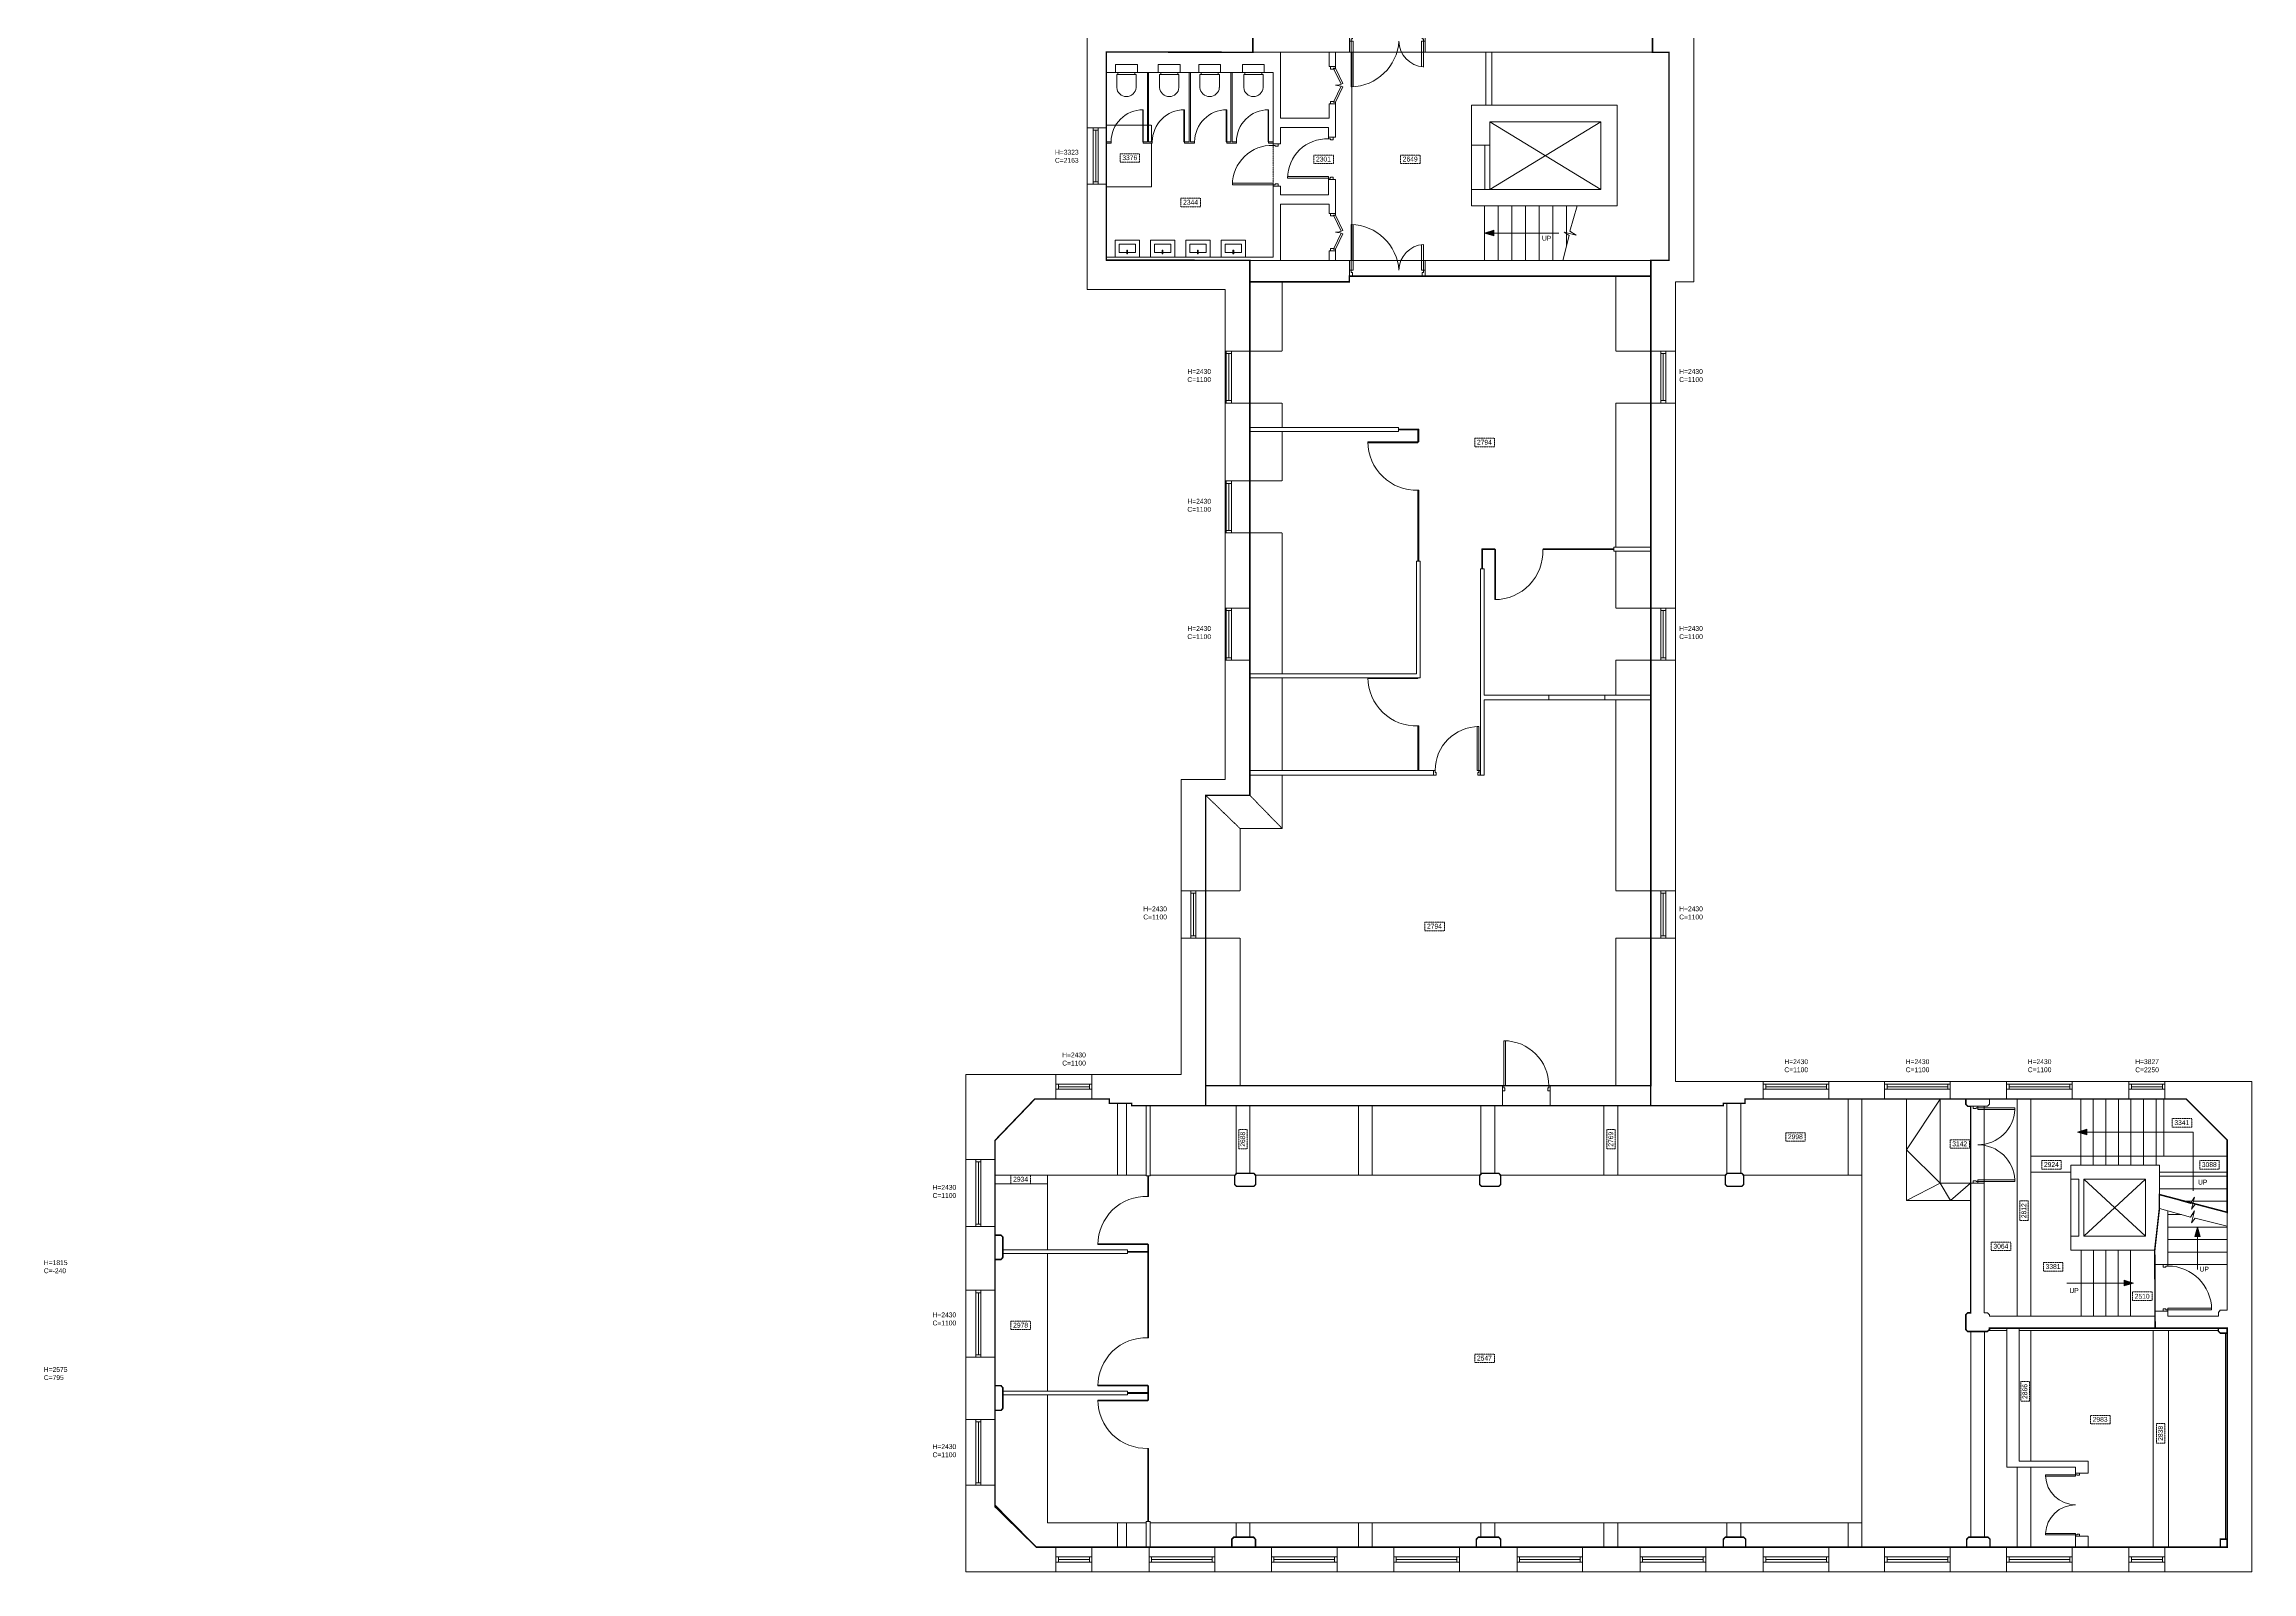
# Model space of a CAD drawing. Header units: millimetres. Extents: x 62976 to 1097852, y -110926 to 167100.
# Drawn here: x 1017148 to 1062595, y -27187 to 4253 of the extents above; entities that cross this region are included whole.
import ezdxf

# ---------------------------------------------------------------- set-up
doc = ezdxf.new("R2010")
doc.units = ezdxf.units.MM
doc.linetypes.add('HIDDENX2', pattern=[0.75, 0.5, -0.25])
for name, color, linetype, lineweight in [('BLOCKS', 8, 'Continuous', 15), ('Ceiling', 45, 'HIDDENX2', 15), ('Ceiling tag', 1, 'Continuous', 15), ('GIA', 84, 'Continuous', 15), ('NIA', 30, 'Continuous', 15), ('Partitions', 155, 'Continuous', 15), ('Stairs', 8, 'Continuous', 15), ('WALLS', 7, 'Continuous', 15)]:
    doc.layers.add(name, color=color, linetype=linetype, lineweight=lineweight)
doc.layers.add('Whatch', color=7, linetype='Continuous', lineweight=15, true_color=0xa8a8a8)
doc.styles.add('Century Gothic', font='GOTHIC.TTF')

# ---------------------------------------------------------------- blocks, each defined once
blk = doc.blocks.new('DOOR 1210')
at = {"layer": 'BLOCKS'}
for p, q in [((523, -547), (523, 233)), ((557, 233), (557, -547)), ((-673, -107), (-673, -547)), ((-639, -547), (-639, -111)), ((-703, -647), (-703, -547)), ((-673, -547), (-703, -547)), ((-653, -647), (-703, -647)), ((-639, -547), (-673, -547)), ((-673, -588), (-673, -547)), ((-653, -588), (-673, -588)), ((-653, -647), (-653, -588)), ((523, -547), (557, -547)), ((537, -588), (557, -588)), ((537, -647), (537, -588)), ((537, -647), (587, -647)), ((557, -588), (557, -547)), ((557, -588), (557, -547)), ((557, -547), (587, -547)), ((587, -647), (587, -547))]:
    blk.add_line(p, q, dxfattribs=at)
for centre, radius, start, end in [((580, -605), 838, 91.5864, 176.0634), ((-708, -559), 453, 1.4922, 85.5208)]:
    blk.add_arc(centre, radius, start, end, dxfattribs=at)
blk = doc.blocks.new('DOUBLE DOOR')
at = {"layer": 'BLOCKS'}
for p, q in [((-1520, -760), (-1555, -760)), ((-1555, -760), (-1555, -860)), ((-1555, -860), (-1505, -860)), ((-1520, -760), (-1520, -800)), ((-1520, -800), (-1505, -800)), ((-1505, -800), (-1505, -860)), ((-15, -800), (-15, -860)), ((0, -800), (-15, -800)), ((35, -860), (-15, -860)), ((0, -760), (35, -760)), ((0, -760), (0, -800)), ((35, -760), (35, -860))]:
    blk.add_line(p, q, dxfattribs=at)
for points in [[(-1485, -760), (-1485, 0), (-1520, 0), (-1520, -760)], [(-35, -760), (-35, 0), (0, 0), (0, -760)]]:
    blk.add_lwpolyline(points, close=True, dxfattribs=at)
for centre, start, end in [((-1521, -761), 0.0439, 87.2558), ((1, -761), 92.7442, 179.9561)]:
    blk.add_arc(centre, 761, start, end, dxfattribs=at)
blk = doc.blocks.new('door')
at = {"layer": 'BLOCKS'}
for p, q in [((0, 450), (0, -450)), ((0, 450), (34, 450)), ((0, -450), (0, 450)), ((34, -450), (34, 450)), ((-30, -550), (-30, -450)), ((0, -450), (-30, -450)), ((20, -550), (-30, -550)), ((34, -450), (0, -450)), ((0, -491), (0, -450)), ((20, -491), (0, -491)), ((20, -550), (20, -491)), ((880, -491), (900, -491)), ((880, -550), (880, -491)), ((880, -550), (930, -550)), ((900, -491), (900, -450)), ((900, -450), (930, -450)), ((930, -550), (930, -450))]:
    blk.add_line(p, q, dxfattribs=at)
blk.add_arc((0, -450), 900, 0, 90, dxfattribs=at)
blk = doc.blocks.new('DOOR 900')
at = {"layer": 'Whatch'}
blk.add_blockref('door', (-825, 91), dxfattribs=at)
blk = doc.blocks.new('94')
at = {"layer": 'BLOCKS'}
for p, q in [((1508732, -330403), (1507702, -330403)), ((1507702, -330403), (1507702, -330418)), ((1507702, -330418), (1508732, -330418)), ((1508732, -330403), (1508732, -330418))]:
    blk.add_line(p, q, dxfattribs=at)
blk.add_arc((1508700, -330423), 998, 88.1761, 179.7406, dxfattribs=at)
blk = doc.blocks.new('33')
at = {"layer": 'BLOCKS'}
for p, q in [((524987, 33196), (524987, 32535)), ((524997, 33196), (524987, 33196)), ((524997, 33196), (524997, 32535)), ((524987, 32535), (524997, 32535))]:
    blk.add_line(p, q, dxfattribs=at)
blk.add_arc((524997, 32535), 661, 90, 180, dxfattribs=at)
blk = doc.blocks.new('wc')
at = {"layer": 'BLOCKS'}
for p, q in [((36874, 129352), (36874, 129084)), ((36874, 129084), (36899, 129084)), ((36899, 129044), (36899, 129084)), ((36899, 129084), (37249, 129084)), ((37249, 129084), (37249, 129044)), ((37274, 129084), (37249, 129084)), ((37274, 129084), (37274, 129352)), ((37299, 129044), (36849, 129044)), ((36849, 129044), (36849, 128881)), ((36849, 128881), (37299, 128881)), ((37299, 128881), (37299, 129044))]:
    blk.add_line(p, q, dxfattribs=at)
blk.add_arc((37074, 129339), 200, 3.8042, 176.1958, dxfattribs=at)
blk = doc.blocks.new('DOOR 840')
at = {"layer": 'BLOCKS'}
for p, q in [((-582, 249), (-582, -591)), ((-582, -591), (-582, 249)), ((-548, 249), (-582, 249)), ((-548, -591), (-548, 248)), ((-612, -691), (-612, -591)), ((-582, -591), (-612, -591)), ((-562, -691), (-612, -691)), ((-548, -591), (-582, -591)), ((-582, -632), (-582, -591)), ((-562, -632), (-582, -632)), ((-562, -691), (-562, -632)), ((208, -632), (228, -632)), ((208, -691), (208, -632)), ((208, -691), (258, -691)), ((228, -632), (228, -591)), ((228, -591), (258, -591)), ((258, -691), (258, -591))]:
    blk.add_line(p, q, dxfattribs=at)
blk.add_arc((-586, -565), 814, 358.1575, 89.7593, dxfattribs=at)
blk = doc.blocks.new('sink wc')
at = {"layer": 'BLOCKS'}
for p, q in [((36043, 129595), (36543, 129595)), ((36043, 129245), (36043, 129595)), ((36285, 129525), (36285, 129448)), ((36285, 129525), (36300, 129525)), ((36300, 129525), (36300, 129448)), ((36543, 129595), (36543, 129245)), ((36543, 129245), (36043, 129245)), ((36123, 129495), (36285, 129495)), ((36123, 129325), (36123, 129495)), ((36463, 129325), (36123, 129325)), ((36300, 129448), (36285, 129448)), ((36300, 129495), (36463, 129495)), ((36463, 129495), (36463, 129325))]:
    blk.add_line(p, q, dxfattribs=at)
blk = doc.blocks.new('96')
at = {"layer": 'BLOCKS'}
for p, q in [((1555123, -320193), (1555123, -320243)), ((1555223, -320193), (1555123, -320193)), ((1555183, -320243), (1555123, -320243)), ((1555183, -320228), (1555183, -320243)), ((1555223, -320228), (1555183, -320228)), ((1555223, -320228), (1555191, -320243)), ((1555191, -320243), (1555344, -320558)), ((1555223, -320228), (1555223, -320193)), ((1555376, -320543), (1555223, -320228)), ((1555191, -320913), (1555344, -320598)), ((1555376, -320613), (1555223, -320928)), ((1555344, -320558), (1555376, -320543)), ((1555344, -320598), (1555376, -320613)), ((1555123, -320963), (1555123, -320913)), ((1555183, -320913), (1555123, -320913)), ((1555223, -320963), (1555123, -320963)), ((1555183, -320928), (1555183, -320913)), ((1555223, -320928), (1555183, -320928)), ((1555223, -320928), (1555191, -320913)), ((1555223, -320928), (1555223, -320963))]:
    blk.add_line(p, q, dxfattribs=at)
for centre, start, end in [((1555223, -320228), 270, 295.8815), ((1555223, -320928), 64.1185, 90)]:
    blk.add_arc(centre, 350, start, end, dxfattribs=at)

msp = doc.modelspace()

# ---------------------------------------------------------------- hatches: boundary and pattern name
at = {"layer": 'Stairs'}
for points in [[(1046991, 306), (1046991, 422), (1046798, 363)], [(1059200, -18079), (1059200, -18195), (1059008, -18136)], [(1061533, -20285), (1061418, -20285), (1061477, -20092)], [(1059965, -21303), (1059965, -21187), (1060157, -21246)]]:
    msp.add_hatch(color=256, dxfattribs=at).paths.add_polyline_path(points)

# ---------------------------------------------------------------- linework, layer by layer
at = {"layer": 'BLOCKS'}
for p, q in [((1038745, 1372), (1038745, 2532)), ((1038845, 2482), (1038745, 2482)), ((1038795, 1422), (1038795, 2482)), ((1038845, 1372), (1038845, 2532)), ((1039013, 2532), (1039013, 1372)), ((1046808, 1260), (1046808, 2175)), ((1038845, 1422), (1038745, 1422)), ((1041483, -2064), (1041483, -3134)), ((1041483, -2114), (1041587, -2114)), ((1041534, -2114), (1041534, -3083)), ((1041587, -2064), (1041587, -3134)), ((1041967, -3134), (1041967, -2064)), ((1050223, -2064), (1050223, -3134)), ((1050425, -2064), (1050425, -3134)), ((1050529, -2114), (1050425, -2114)), ((1050478, -2114), (1050478, -3083)), ((1050529, -2064), (1050529, -3134)), ((1041483, -3083), (1041587, -3083)), ((1050529, -3083), (1050425, -3083)), ((1041483, -4735), (1041483, -5805)), ((1041483, -4785), (1041587, -4785)), ((1041534, -4785), (1041534, -5754)), ((1041587, -4735), (1041587, -5805)), ((1041967, -4735), (1041967, -5805)), ((1041483, -5754), (1041587, -5754)), ((1041483, -7354), (1041483, -8424)), ((1041483, -7404), (1041587, -7404)), ((1041534, -7404), (1041534, -8373)), ((1041587, -7354), (1041587, -8424)), ((1041967, -7354), (1041967, -8424)), ((1050223, -7354), (1050223, -8424)), ((1050425, -7354), (1050425, -8424)), ((1050529, -7404), (1050425, -7404)), ((1050478, -7404), (1050478, -8373)), ((1050529, -7354), (1050529, -8424)), ((1041483, -8373), (1041587, -8373)), ((1050529, -8373), (1050425, -8373)), ((1040753, -13172), (1040753, -14146)), ((1040856, -13172), (1040856, -14146)), ((1041059, -13172), (1041059, -14146)), ((1050223, -13172), (1050223, -14146)), ((1050425, -13172), (1050425, -14146)), ((1050529, -13172), (1050529, -14146)), ((1040753, -13222), (1040856, -13222)), ((1040806, -13222), (1040806, -14095)), ((1050529, -13222), (1050425, -13222)), ((1050476, -13222), (1050476, -14095)), ((1040753, -14095), (1040856, -14095)), ((1050529, -14095), (1050425, -14095)), ((1037976, -17458), (1037976, -16950)), ((1037976, -17152), (1038715, -17152)), ((1037976, -17256), (1038715, -17256)), ((1038026, -17256), (1038026, -17152)), ((1038026, -17203), (1038664, -17203)), ((1038664, -17256), (1038664, -17152)), ((1038715, -17458), (1038715, -16950)), ((1052538, -17152), (1053888, -17152)), ((1052538, -17256), (1053888, -17256)), ((1052588, -17256), (1052588, -17152)), ((1052588, -17203), (1053837, -17203)), ((1053837, -17256), (1053837, -17152)), ((1055034, -17152), (1056384, -17152)), ((1055034, -17256), (1056384, -17256)), ((1055085, -17256), (1055085, -17152)), ((1055085, -17203), (1056334, -17203)), ((1056334, -17256), (1056334, -17152)), ((1057547, -17152), (1058897, -17152)), ((1057547, -17256), (1058897, -17256)), ((1057598, -17256), (1057598, -17152)), ((1057598, -17203), (1058847, -17203)), ((1058847, -17256), (1058847, -17152)), ((1060065, -17152), (1060804, -17152)), ((1060065, -17256), (1060804, -17256)), ((1060116, -17256), (1060116, -17152)), ((1060116, -17203), (1060754, -17203)), ((1060754, -17256), (1060754, -17152)), ((1037976, -17458), (1038715, -17458)), ((1052538, -17458), (1053888, -17458)), ((1055034, -17458), (1056384, -17458)), ((1057547, -17458), (1058897, -17458)), ((1060065, -17458), (1060804, -17458)), ((1036326, -18701), (1036326, -20080)), ((1036326, -18751), (1036430, -18751)), ((1036379, -18751), (1036379, -20029)), ((1036430, -18701), (1036430, -20080)), ((1036721, -18701), (1036721, -20080)), ((1036326, -20029), (1036430, -20029)), ((1036326, -22772), (1036326, -21393)), ((1036326, -21443), (1036430, -21443)), ((1036379, -22721), (1036379, -21443)), ((1036430, -22772), (1036430, -21393)), ((1036721, -22772), (1036721, -21393)), ((1036326, -22721), (1036430, -22721)), ((1036326, -25405), (1036326, -24051)), ((1036430, -25405), (1036430, -24051)), ((1036721, -25405), (1036721, -24048)), ((1036326, -24102), (1036430, -24102)), ((1036379, -25355), (1036379, -24102)), ((1036326, -25355), (1036430, -25355)), ((1037976, -26679), (1038715, -26679)), ((1039895, -26679), (1041245, -26679)), ((1042414, -26679), (1043764, -26679)), ((1044932, -26679), (1046282, -26679)), ((1047468, -26679), (1048818, -26679)), ((1050004, -26679), (1051354, -26679)), ((1052538, -26679), (1053888, -26679)), ((1055034, -26679), (1056384, -26679)), ((1057547, -26679), (1058897, -26679)), ((1060065, -26679), (1060804, -26679)), ((1037976, -26881), (1038715, -26881)), ((1037976, -26985), (1038715, -26985)), ((1038026, -26881), (1038026, -26985)), ((1038026, -26934), (1038664, -26934)), ((1038664, -26881), (1038664, -26985)), ((1039895, -26881), (1041245, -26881)), ((1039895, -26985), (1041245, -26985)), ((1039945, -26881), (1039945, -26985)), ((1039945, -26934), (1041194, -26934)), ((1041194, -26881), (1041194, -26985)), ((1042414, -26881), (1043764, -26881)), ((1042414, -26985), (1043764, -26985)), ((1042464, -26881), (1042464, -26985)), ((1042464, -26934), (1043713, -26934)), ((1043713, -26881), (1043713, -26985)), ((1044932, -26881), (1046282, -26881)), ((1044932, -26985), (1046282, -26985)), ((1044982, -26881), (1044982, -26985)), ((1044982, -26934), (1046231, -26934)), ((1046231, -26881), (1046231, -26985)), ((1047468, -26881), (1048818, -26881)), ((1047468, -26985), (1048818, -26985)), ((1047518, -26881), (1047518, -26985)), ((1047518, -26934), (1048767, -26934)), ((1048767, -26881), (1048767, -26985)), ((1050004, -26881), (1051354, -26881)), ((1050004, -26985), (1051354, -26985)), ((1050054, -26881), (1050054, -26985)), ((1050054, -26934), (1051303, -26934)), ((1051303, -26881), (1051303, -26985)), ((1052538, -26881), (1053888, -26881)), ((1052538, -26985), (1053888, -26985)), ((1052588, -26881), (1052588, -26985)), ((1052588, -26934), (1053837, -26934)), ((1053837, -26881), (1053837, -26985)), ((1055034, -26881), (1056384, -26881)), ((1055034, -26985), (1056384, -26985)), ((1055085, -26881), (1055085, -26985)), ((1055085, -26934), (1056334, -26934)), ((1056334, -26881), (1056334, -26985)), ((1057547, -26881), (1058897, -26881)), ((1057547, -26985), (1058897, -26985)), ((1057598, -26881), (1057598, -26985)), ((1057598, -26934), (1058847, -26934)), ((1058847, -26881), (1058847, -26985)), ((1060065, -26881), (1060804, -26881)), ((1060065, -26985), (1060804, -26985)), ((1060116, -26881), (1060116, -26985)), ((1060116, -26934), (1060754, -26934)), ((1060754, -26881), (1060754, -26985))]:
    msp.add_line(p, q, dxfattribs=at)
at = {"layer": 'BLOCKS', "ltscale": 2}
for p, q in [((1045030, -3669), (1045444, -3669)), ((1045030, -3684), (1045429, -3684)), ((1045429, -3684), (1045429, -3934)), ((1045429, -3934), (1045444, -3934)), ((1045444, -3669), (1045444, -3934)), ((1045429, -4927), (1045429, -6387)), ((1045429, -4927), (1045444, -4927)), ((1045444, -4927), (1045444, -6387)), ((1046745, -6133), (1047010, -6133)), ((1046745, -6548), (1046745, -6133)), ((1046760, -6148), (1047010, -6148)), ((1046760, -6548), (1046760, -6148)), ((1047010, -6148), (1047010, -6133)), ((1048003, -6133), (1049463, -6133)), ((1048003, -6148), (1048003, -6133)), ((1048003, -6148), (1049463, -6148)), ((1048121, -9147), (1049279, -9147)), ((1049279, -9243), (1048121, -9243)), ((1045429, -9778), (1045429, -10692)), ((1045429, -9778), (1045444, -9778)), ((1045444, -9778), (1045444, -10692)), ((1039868, -19038), (1039868, -19460)), ((1039883, -19038), (1039883, -19460)), ((1039868, -19460), (1039883, -19460)), ((1039451, -20591), (1039868, -20591)), ((1039451, -20606), (1039868, -20606)), ((1039868, -20453), (1039868, -20591)), ((1039868, -20453), (1039883, -20453)), ((1039868, -20606), (1039868, -22368)), ((1039883, -20453), (1039883, -22368)), ((1039868, -22368), (1039883, -22368)), ((1039451, -23499), (1039868, -23499)), ((1039451, -23514), (1039868, -23514)), ((1039868, -23361), (1039868, -23499)), ((1039868, -23361), (1039883, -23361)), ((1039868, -23514), (1039868, -23653)), ((1039883, -23361), (1039883, -23653)), ((1039868, -23653), (1039883, -23653)), ((1039868, -24646), (1039868, -26150)), ((1039868, -24646), (1039883, -24646)), ((1039883, -24646), (1039883, -26150))]:
    msp.add_line(p, q, dxfattribs=at)
at = {"layer": 'Ceiling', "ltscale": 2}
for p, q in [((1044018, 4086), (1045578, 4086)), ((1044067, 4086), (1044067, -196)), ((1039013, 2588), (1039860, 2588)), ((1039885, 2588), (1039942, 2588)), ((1039942, 2588), (1039942, 2242)), ((1039942, 2217), (1039942, 1316)), ((1046533, 1260), (1046533, 2175)), ((1039013, 1316), (1039942, 1316)), ((1044018, -196), (1045578, -196)), ((1042636, -2064), (1042636, -639)), ((1049503, -521), (1049503, -2064)), ((1041967, -2064), (1042636, -2064)), ((1050223, -2064), (1049503, -2064)), ((1041967, -3134), (1042636, -3134)), ((1042636, -3637), (1042636, -3134)), ((1049503, -3134), (1049503, -6101)), ((1050223, -3134), (1049503, -3134)), ((1042636, -4735), (1042636, -3717)), ((1041967, -4735), (1042636, -4735)), ((1041967, -5805), (1042636, -5805)), ((1042636, -8705), (1042636, -5805)), ((1049503, -6181), (1049503, -7354)), ((1050223, -7354), (1049503, -7354)), ((1049503, -8424), (1049503, -9147)), ((1050223, -8424), (1049503, -8424)), ((1042636, -10692), (1042636, -8785)), ((1049503, -9243), (1049503, -13172)), ((1042636, -11892), (1042636, -10792)), ((1041059, -11205), (1041769, -11892)), ((1041967, -11205), (1042636, -11892)), ((1041769, -11892), (1041769, -13172)), ((1042636, -11892), (1041769, -11892)), ((1041059, -13172), (1041769, -13172)), ((1050223, -13172), (1049503, -13172)), ((1041059, -14146), (1041769, -14146)), ((1041769, -14146), (1041769, -17182)), ((1049503, -14146), (1049503, -17182)), ((1050223, -14146), (1049503, -14146)), ((1039241, -17545), (1039241, -19024)), ((1039432, -17545), (1039432, -19024)), ((1041684, -17595), (1041684, -18997)), ((1041968, -17595), (1041968, -18985)), ((1044204, -17595), (1044204, -19024)), ((1044488, -17595), (1044488, -19024)), ((1046724, -17595), (1046724, -19002)), ((1047008, -17595), (1047008, -18985)), ((1047167, -17595), (1048153, -17595)), ((1049256, -17595), (1049256, -19024)), ((1049540, -17595), (1049540, -19024)), ((1051789, -17545), (1051789, -18993)), ((1052073, -17545), (1052073, -18985)), ((1054282, -17458), (1054282, -19024)), ((1054566, -17458), (1054566, -26679)), ((1057082, -19191), (1057082, -17605)), ((1057764, -17458), (1057764, -21927)), ((1058048, -17458), (1058048, -21927)), ((1060780, -18633), (1060780, -17458)), ((1058048, -18633), (1062087, -18633)), ((1039835, -19024), (1036721, -19024)), ((1037801, -19024), (1037801, -20559)), ((1041657, -19024), (1039915, -19024)), ((1046703, -19024), (1042082, -19024)), ((1051759, -19024), (1047129, -19024)), ((1054566, -19024), (1052131, -19024)), ((1058870, -18960), (1058048, -18960)), ((1062087, -18960), (1060692, -18960)), ((1036721, -19202), (1037801, -19202)), ((1058870, -19103), (1058870, -20282)), ((1037801, -20639), (1037801, -23467)), ((1060596, -20864), (1060596, -21824)), ((1056807, -22240), (1056807, -26482)), ((1057091, -22240), (1057091, -26482)), ((1057175, -22218), (1057548, -22218)), ((1057805, -22218), (1061905, -22218)), ((1058048, -22218), (1058048, -24911)), ((1060562, -26679), (1060562, -22218)), ((1060877, -26679), (1060877, -22218)), ((1062054, -26516), (1062054, -22274)), ((1037801, -23547), (1037801, -26181)), ((1057764, -25032), (1057764, -26679)), ((1058048, -25032), (1058048, -26679)), ((1037801, -26181), (1039835, -26181)), ((1039241, -26181), (1039241, -26679)), ((1039432, -26181), (1039432, -26679)), ((1039915, -26181), (1054566, -26181)), ((1041684, -26181), (1041684, -26482)), ((1041968, -26181), (1041968, -26482)), ((1044204, -26181), (1044204, -26679)), ((1044488, -26181), (1044488, -26679)), ((1046724, -26181), (1046724, -26482)), ((1047008, -26181), (1047008, -26482)), ((1049256, -26181), (1049256, -26679)), ((1049540, -26181), (1049540, -26679)), ((1051789, -26181), (1051789, -26482)), ((1052073, -26181), (1052073, -26482)), ((1054282, -26181), (1054282, -26679))]:
    msp.add_line(p, q, dxfattribs=at)
at = {"layer": 'Ceiling'}
msp.add_line((1042449, 1395), (1042449, 2171), dxfattribs=at)
for points in [[(1039297, 1999), (1039699, 1999), (1039699, 1824), (1039297, 1824)], [(1043286, 1970), (1043687, 1970), (1043687, 1796), (1043286, 1796)], [(1045071, 1970), (1045473, 1970), (1045473, 1796), (1045071, 1796)], [(1040549, 1083), (1040951, 1083), (1040951, 908), (1040549, 908)], [(1046599, -3857), (1047001, -3857), (1047001, -4031), (1046599, -4031)], [(1045571, -13817), (1045973, -13817), (1045973, -13992), (1045571, -13992)], [(1041739, -18482), (1041739, -18081), (1041913, -18081), (1041913, -18482)], [(1049316, -18482), (1049316, -18081), (1049491, -18081), (1049491, -18482)], [(1052999, -18150), (1053401, -18150), (1053401, -18324), (1052999, -18324)], [(1060956, -17860), (1061357, -17860), (1061357, -18034), (1060956, -18034)], [(1056382, -18297), (1056784, -18297), (1056784, -18471), (1056382, -18471)], [(1037051, -19024), (1037452, -19024), (1037452, -19199), (1037051, -19199)], [(1058271, -18723), (1058672, -18723), (1058672, -18897), (1058271, -18897)], [(1061521, -18723), (1061923, -18723), (1061923, -18897), (1061521, -18897)], [(1057818, -19953), (1057818, -19552), (1057993, -19552), (1057993, -19953)], [(1057230, -20403), (1057632, -20403), (1057632, -20577), (1057230, -20577)], [(1058304, -20822), (1058706, -20822), (1058706, -20996), (1058304, -20996)], [(1060138, -21600), (1060540, -21600), (1060540, -21425), (1060138, -21425)], [(1037051, -22029), (1037452, -22029), (1037452, -22203), (1037051, -22203)], [(1046599, -22706), (1047001, -22706), (1047001, -22881), (1046599, -22881)], [(1057840, -23674), (1057840, -23272), (1058015, -23272), (1058015, -23674)], [(1059273, -23967), (1059675, -23967), (1059675, -24141), (1059273, -24141)], [(1060631, -24536), (1060631, -24134), (1060805, -24134), (1060805, -24536)]]:
    msp.add_lwpolyline(points, close=True, dxfattribs=at)
at = {"layer": 'GIA', "ltscale": 2, "const_width": 30}
msp.add_lwpolyline([(1050255, 21486), (1050256, 4086), (1050597, 4086), (1050597, -196), (1050223, -196), (1050217, -17595), (1051715, -17595), (1051715, -17545), (1052160, -17545), (1052160, -17458), (1061247, -17458), (1062087, -18298), (1062087, -19788), (1060692, -19423), (1060692, -19707), (1060596, -20566), (1060604, -22171), (1062087, -22171), (1062087, -26679), (1037573, -26679), (1036721, -25845), (1036721, -18310), (1037540, -17458), (1039076, -17458), (1039076, -17545), (1039535, -17545), (1039535, -17595), (1041060, -17595), (1041060, -11205), (1041967, -11205), (1041967, -196), (1039013, -189), (1039013, 4093), (1042030, 4086), (1042030, 15799)], dxfattribs=at)
at = {"layer": 'NIA', "ltscale": 2, "const_width": 30}
for points in [[(1041059, -17182), (1050223, -17182), (1050223, -521), (1044018, -521), (1044018, -639), (1041967, -639), (1041967, -11205), (1041059, -11205)], [(1062087, -26516), (1062087, -22274), (1061944, -22274), (1061905, -22232), (1061905, -22171), (1057195, -22171), (1057195, -22199), (1057153, -22240), (1056746, -22240), (1056706, -22199), (1056706, -21898), (1056746, -21857), (1056806, -21857), (1056806, -17605), (1056746, -17605), (1056706, -17565), (1056706, -17458), (1052160, -17458), (1052160, -17545), (1051715, -17545), (1051715, -17595), (1039535, -17595), (1039535, -17545), (1039076, -17545), (1039076, -17458), (1037540, -17458), (1036721, -18310), (1036721, -20258), (1036845, -20258), (1036884, -20297), (1036884, -20716), (1036845, -20758), (1036721, -20758), (1036721, -23355), (1036845, -23355), (1036884, -23397), (1036884, -23824), (1036845, -23865), (1036721, -23865), (1036721, -25816), (1037570, -26679), (1041596, -26679), (1041596, -26516), (1041638, -26474), (1042045, -26474), (1042084, -26516), (1042084, -26679), (1046631, -26679), (1046631, -26516), (1046671, -26474), (1047092, -26474), (1047131, -26516), (1047131, -26679), (1051716, -26679), (1051716, -26516), (1051755, -26474), (1052136, -26474), (1052176, -26516), (1052176, -26679), (1056726, -26679), (1056726, -26516), (1056765, -26474), (1057164, -26474), (1057206, -26516), (1057206, -26679), (1061946, -26679), (1061946, -26516)], [(1042048, -19255), (1042088, -19215), (1042088, -19027), (1042048, -18985), (1041696, -18985), (1041657, -19027), (1041657, -19215), (1041696, -19255)], [(1047092, -19255), (1047131, -19215), (1047131, -19027), (1047092, -18985), (1046740, -18985), (1046700, -19027), (1046700, -19215), (1046740, -19255)], [(1052094, -19255), (1052133, -19215), (1052133, -19027), (1052094, -18985), (1051796, -18985), (1051756, -19027), (1051756, -19215), (1051796, -19255)]]:
    msp.add_lwpolyline(points, close=True, dxfattribs=at)
at = {"layer": 'Partitions', "ltscale": 2}
for p, q in [((1039013, 3669), (1042449, 3669)), ((1039860, 2242), (1039860, 3669)), ((1039885, 2242), (1039885, 3669)), ((1040719, 2242), (1040719, 3669)), ((1040744, 2242), (1040744, 3669)), ((1041578, 2242), (1041578, 3669)), ((1041603, 2242), (1041603, 3669)), ((1042449, 3669), (1042449, 2201)), ((1042600, 4086), (1042600, 2728)), ((1043601, 4086), (1043601, 3792)), ((1043730, 3792), (1043601, 3792)), ((1043730, 3792), (1043730, 4086)), ((1043601, 2728), (1042600, 2728)), ((1043601, 3022), (1043601, 2728)), ((1043730, 3022), (1043601, 3022)), ((1043730, 2336), (1043730, 3022)), ((1042600, 2536), (1042600, 2201)), ((1043584, 2536), (1042600, 2536)), ((1043584, 2536), (1043584, 2336)), ((1043584, 2336), (1043730, 2336)), ((1039013, 2242), (1039112, 2242)), ((1039013, 2217), (1039112, 2217)), ((1039112, 2242), (1039112, 2217)), ((1039773, 2242), (1039860, 2242)), ((1039773, 2242), (1039773, 2217)), ((1039773, 2217), (1039960, 2217)), ((1039885, 2242), (1039960, 2242)), ((1039960, 2242), (1039960, 2217)), ((1040621, 2242), (1040719, 2242)), ((1040621, 2242), (1040621, 2217)), ((1040621, 2217), (1040832, 2217)), ((1040744, 2242), (1040832, 2242)), ((1040832, 2242), (1040832, 2217)), ((1041493, 2242), (1041578, 2242)), ((1041493, 2242), (1041493, 2217)), ((1041493, 2217), (1041692, 2217)), ((1041603, 2242), (1041691, 2242)), ((1041691, 2242), (1041692, 2217)), ((1042352, 2242), (1042449, 2242)), ((1042352, 2242), (1042352, 2217)), ((1042352, 2217), (1042449, 2217)), ((1042449, 2201), (1042600, 2201)), ((1043584, 1466), (1043584, 1153)), ((1043584, 1466), (1043730, 1466)), ((1043730, 767), (1043730, 1466)), ((1042449, 1331), (1042449, -132)), ((1042449, 1331), (1042600, 1331)), ((1042600, 1331), (1042600, 1153)), ((1043584, 1153), (1042600, 1153)), ((1042600, 961), (1042600, -196)), ((1043601, 961), (1042600, 961)), ((1043601, 961), (1043601, 767)), ((1043730, 767), (1043601, 767)), ((1039013, -132), (1042449, -132)), ((1043601, -3), (1043601, -196)), ((1043730, -3), (1043601, -3)), ((1043730, -196), (1043730, -3)), ((1041967, -3637), (1045030, -3637)), ((1041967, -3717), (1045030, -3717)), ((1045030, -3637), (1045030, -3717)), ((1049463, -6101), (1050223, -6101)), ((1049463, -6101), (1049463, -6181)), ((1049463, -6181), (1050223, -6181)), ((1045397, -8705), (1045397, -6387)), ((1045397, -6387), (1045477, -6387)), ((1045477, -8785), (1045477, -6387)), ((1046713, -10792), (1046713, -6548)), ((1046793, -6548), (1046713, -6548)), ((1046793, -9147), (1046793, -6548)), ((1041967, -8705), (1045397, -8705)), ((1041967, -8785), (1045477, -8785)), ((1046793, -9147), (1048121, -9147)), ((1046793, -10792), (1046793, -9243)), ((1046793, -9243), (1048121, -9243)), ((1048121, -9147), (1048121, -9243)), ((1049279, -9147), (1050223, -9147)), ((1049279, -9147), (1049279, -9243)), ((1049279, -9243), (1050223, -9243)), ((1041967, -10692), (1045753, -10692)), ((1041967, -10792), (1045753, -10792)), ((1046713, -10792), (1046793, -10792)), ((1039835, -17595), (1039835, -19038)), ((1039915, -17595), (1039915, -19038)), ((1039915, -19038), (1039835, -19038)), ((1036884, -20559), (1039451, -20559)), ((1036884, -20639), (1039451, -20639)), ((1039451, -20559), (1039451, -20639)), ((1057548, -22171), (1057548, -25032)), ((1057805, -24911), (1057805, -22171)), ((1036884, -23467), (1039451, -23467)), ((1036884, -23547), (1039451, -23547)), ((1039451, -23467), (1039451, -23547)), ((1057805, -24911), (1059222, -24911)), ((1059222, -25159), (1059222, -24911)), ((1057548, -25032), (1058965, -25032)), ((1058965, -25032), (1058965, -25159)), ((1059222, -25159), (1058965, -25159)), ((1039835, -26150), (1039835, -26679)), ((1039835, -26150), (1039915, -26150)), ((1039915, -26150), (1039915, -26679)), ((1058965, -26455), (1058965, -26679)), ((1059222, -26455), (1058965, -26455)), ((1059222, -26679), (1059222, -26455))]:
    msp.add_line(p, q, dxfattribs=at)
at = {"layer": 'Stairs'}
for p, q in [((1046826, 2995), (1046826, 4086)), ((1046948, 2995), (1046948, 4086)), ((1046798, -196), (1046798, 924)), ((1047079, -196), (1047079, 924)), ((1047360, -196), (1047360, 924)), ((1047641, -196), (1047641, 924)), ((1047922, -196), (1047922, 924)), ((1048203, -196), (1048203, 924)), ((1048484, 374), (1048484, 924)), ((1048557, 407), (1048703, 924)), ((1046991, 422), (1046798, 363)), ((1046991, 306), (1046798, 363)), ((1046991, 306), (1046991, 422)), ((1048331, 364), (1046991, 364)), ((1048411, -196), (1048539, 313)), ((1048539, 313), (1048438, 386)), ((1048438, 386), (1048687, 321)), ((1048484, 96), (1048484, 353)), ((1048687, 321), (1048557, 407)), ((1059073, -18818), (1059073, -17458)), ((1059331, -18818), (1059331, -17458)), ((1059589, -18818), (1059589, -17458)), ((1059847, -18818), (1059847, -17458)), ((1060105, -18818), (1060105, -17458)), ((1060364, -18818), (1060364, -17458)), ((1060622, -18818), (1060622, -17458)), ((1059200, -18079), (1059008, -18136)), ((1059200, -18195), (1059008, -18136)), ((1059200, -18079), (1059200, -18195)), ((1061389, -18137), (1059200, -18137)), ((1061389, -19345), (1061389, -18137)), ((1060692, -19047), (1062087, -19047)), ((1060692, -19304), (1062087, -19304)), ((1061332, -19604), (1060692, -19423)), ((1061417, -19474), (1061332, -19604)), ((1061352, -19723), (1061417, -19474)), ((1061332, -19887), (1060692, -19707)), ((1060866, -19835), (1061146, -19835)), ((1061181, -19561), (1061360, -19561)), ((1061417, -19757), (1061332, -19887)), ((1061425, -19622), (1061352, -19723)), ((1061352, -20006), (1061417, -19757)), ((1061425, -19905), (1061352, -20006)), ((1061366, -19835), (1061397, -19835)), ((1061395, -19561), (1062087, -19561)), ((1062087, -19788), (1061425, -19622)), ((1062087, -20072), (1061425, -19905)), ((1060866, -20092), (1062087, -20092)), ((1060866, -20349), (1062087, -20349)), ((1061418, -20285), (1061477, -20092)), ((1061533, -20285), (1061418, -20285)), ((1061533, -20285), (1061477, -20092)), ((1061477, -20967), (1061477, -20092)), ((1059081, -20566), (1059081, -21927)), ((1059336, -20566), (1059336, -21927)), ((1059590, -20566), (1059590, -21927)), ((1059845, -20566), (1059845, -21927)), ((1060099, -20566), (1060099, -21927)), ((1060866, -20607), (1062087, -20607)), ((1060866, -20864), (1062087, -20864)), ((1058789, -21246), (1060157, -21246)), ((1059965, -21303), (1059965, -21187)), ((1059965, -21187), (1060157, -21246)), ((1059965, -21303), (1060157, -21246))]:
    msp.add_line(p, q, dxfattribs=at)
at = {"layer": 'Stairs', "ltscale": 2}
for p, q in [((1055486, -17458), (1055486, -19548)), ((1056182, -17458), (1055486, -18503)), ((1056182, -17458), (1056182, -19191)), ((1055486, -18503), (1056182, -19191)), ((1056182, -19191), (1055486, -19548)), ((1056806, -19191), (1056182, -19191)), ((1056392, -19548), (1056182, -19191)), ((1056806, -19191), (1056392, -19548)), ((1056806, -19548), (1055486, -19548))]:
    msp.add_line(p, q, dxfattribs=at)
at = {"layer": 'WALLS'}
for p, q in [((1044018, 4086), (1044018, 4533)), ((1045578, 4086), (1045578, 4436)), ((1044018, 4086), (1039013, 4086)), ((1039013, 4086), (1039013, 2532)), ((1050597, 4086), (1045578, 4086)), ((1050597, -196), (1050597, 4086)), ((1049529, 2995), (1046533, 2995)), ((1046533, 2995), (1046533, 2175)), ((1049529, 924), (1049529, 2995)), ((1039013, 2532), (1038618, 2532)), ((1046910, 2175), (1046533, 2175)), ((1039013, 1372), (1038618, 1372)), ((1039013, 1372), (1039013, -196)), ((1046533, 1260), (1046910, 1260)), ((1046533, 1260), (1046533, 924)), ((1046533, 924), (1049529, 924)), ((1044018, -196), (1039013, -196)), ((1050597, -196), (1045578, -196)), ((1041967, -639), (1041967, -2064)), ((1044018, -639), (1041967, -639)), ((1050223, -521), (1050223, -2064)), ((1041967, -2064), (1041459, -2064)), ((1050223, -2064), (1050731, -2064)), ((1041459, -3134), (1041967, -3134)), ((1041967, -4735), (1041967, -3134)), ((1050223, -3134), (1050223, -7354)), ((1050731, -3134), (1050223, -3134)), ((1041967, -4735), (1041459, -4735)), ((1041459, -5805), (1041967, -5805)), ((1041967, -7354), (1041967, -5805)), ((1041967, -7354), (1041459, -7354)), ((1050223, -7354), (1050731, -7354)), ((1041459, -8424), (1041967, -8424)), ((1041967, -11205), (1041967, -8424)), ((1050223, -8424), (1050223, -13172)), ((1050731, -8424), (1050223, -8424)), ((1041059, -13172), (1041059, -11205)), ((1041059, -11205), (1041967, -11205)), ((1040551, -13172), (1041059, -13172)), ((1050731, -13172), (1050223, -13172)), ((1040551, -14146), (1041059, -14146)), ((1041059, -14146), (1041059, -17182)), ((1050731, -14146), (1050223, -14146)), ((1047167, -17182), (1041059, -17182)), ((1047167, -17182), (1047167, -17595)), ((1050223, -17182), (1048153, -17182)), ((1048153, -17182), (1048153, -17595)), ((1052538, -17097), (1052538, -17458)), ((1053888, -17458), (1053888, -17097)), ((1055034, -17097), (1055034, -17458)), ((1056384, -17458), (1056384, -17097)), ((1057547, -17097), (1057547, -17458)), ((1058897, -17458), (1058897, -17097)), ((1060065, -17097), (1060065, -17458)), ((1060804, -17097), (1060804, -17458)), ((1037976, -17458), (1037539, -17458)), ((1038715, -17458), (1039076, -17458)), ((1039076, -17545), (1039076, -17458)), ((1039535, -17545), (1039076, -17545)), ((1039535, -17545), (1039535, -17595)), ((1047167, -17595), (1039535, -17595)), ((1051715, -17595), (1048153, -17595)), ((1052160, -17545), (1051715, -17545)), ((1052160, -17545), (1052160, -17458)), ((1052160, -17458), (1052538, -17458)), ((1053888, -17458), (1055034, -17458)), ((1056384, -17458), (1056706, -17458)), ((1056706, -17565), (1056706, -17458)), ((1056746, -17605), (1056706, -17565)), ((1056746, -17605), (1057153, -17605)), ((1057153, -17605), (1057195, -17565)), ((1057195, -17565), (1057195, -17458)), ((1057195, -17458), (1057547, -17458)), ((1058897, -17458), (1060065, -17458)), ((1060804, -17458), (1061247, -17458)), ((1062087, -18298), (1061247, -17458)), ((1036721, -18310), (1036721, -18701)), ((1062087, -21805), (1062087, -18298)), ((1036124, -18701), (1036721, -18701)), ((1041654, -19027), (1041696, -18985)), ((1041654, -19215), (1041654, -19027)), ((1041696, -18985), (1042045, -18985)), ((1042045, -18985), (1042084, -19027)), ((1042084, -19027), (1042084, -19215)), ((1046740, -18985), (1046700, -19027)), ((1046700, -19027), (1046700, -19215)), ((1047092, -18985), (1046740, -18985)), ((1047131, -19027), (1047092, -18985)), ((1047131, -19027), (1047131, -19215)), ((1051796, -18985), (1051756, -19027)), ((1051756, -19027), (1051756, -19215)), ((1052133, -19027), (1052094, -18985)), ((1052133, -19027), (1052133, -19215)), ((1058870, -18818), (1060692, -18818)), ((1058870, -19103), (1058870, -18818)), ((1060692, -18818), (1060692, -19707)), ((1041696, -19255), (1041654, -19215)), ((1041696, -19255), (1042045, -19255)), ((1042084, -19215), (1042045, -19255)), ((1046700, -19215), (1046740, -19255)), ((1046740, -19255), (1047092, -19255)), ((1047092, -19255), (1047131, -19215)), ((1051756, -19215), (1051796, -19255)), ((1052094, -19255), (1051796, -19255)), ((1052094, -19255), (1052133, -19215)), ((1056806, -19191), (1056806, -21857)), ((1056806, -19191), (1057082, -19191)), ((1057082, -19191), (1057082, -21857)), ((1058870, -19103), (1059036, -19103)), ((1059036, -20282), (1059036, -19103)), ((1036124, -20080), (1036721, -20080)), ((1036721, -20080), (1036721, -20258)), ((1036721, -20258), (1036845, -20258)), ((1036845, -20258), (1036884, -20297)), ((1036884, -20297), (1036884, -20716)), ((1058870, -20566), (1058870, -20282)), ((1058870, -20282), (1059036, -20282)), ((1036721, -20758), (1036721, -21393)), ((1036721, -20758), (1036845, -20758)), ((1036845, -20758), (1036884, -20716)), ((1058870, -20566), (1060596, -20566)), ((1060596, -20566), (1060596, -20864)), ((1036124, -21393), (1036721, -21393)), ((1061905, -21847), (1061944, -21805)), ((1061944, -21805), (1062087, -21805)), ((1056706, -21898), (1056746, -21857)), ((1056706, -21898), (1056706, -22199)), ((1056706, -22199), (1056746, -22240)), ((1056746, -21857), (1056806, -21857)), ((1056746, -22240), (1057153, -22240)), ((1057082, -21857), (1057153, -21857)), ((1057195, -21898), (1057153, -21857)), ((1057195, -22199), (1057153, -22240)), ((1057195, -21927), (1057195, -21898)), ((1060596, -21927), (1057195, -21927)), ((1057195, -22171), (1061905, -22171)), ((1057195, -22171), (1057195, -22199)), ((1060596, -21824), (1060596, -21927)), ((1061905, -21927), (1060866, -21927)), ((1061905, -21847), (1061905, -21927)), ((1061905, -22171), (1061905, -22232)), ((1061944, -22274), (1061905, -22232)), ((1062087, -22274), (1061944, -22274)), ((1062087, -26516), (1062087, -22274)), ((1036124, -22772), (1036721, -22772)), ((1036721, -22772), (1036721, -23355)), ((1036721, -23355), (1036845, -23355)), ((1036884, -23397), (1036845, -23355)), ((1036884, -23824), (1036884, -23397)), ((1036721, -24051), (1036124, -24051)), ((1036845, -23865), (1036721, -23865)), ((1036721, -23865), (1036721, -24051)), ((1036884, -23824), (1036845, -23865)), ((1036721, -25405), (1036124, -25405)), ((1036721, -25845), (1036721, -25405)), ((1037573, -26679), (1037976, -26679)), ((1037976, -26679), (1037976, -27187)), ((1038715, -26679), (1038715, -27187)), ((1038715, -26679), (1039895, -26679)), ((1039895, -26679), (1039895, -27187)), ((1041245, -26679), (1041596, -26679)), ((1041245, -27187), (1041245, -26679)), ((1041596, -26524), (1041638, -26482)), ((1041596, -26679), (1041596, -26524)), ((1041638, -26482), (1042045, -26482)), ((1042084, -26524), (1042045, -26482)), ((1042084, -26679), (1042084, -26524)), ((1042084, -26679), (1042414, -26679)), ((1042414, -26679), (1042414, -27187)), ((1043764, -26679), (1044932, -26679)), ((1043764, -27187), (1043764, -26679)), ((1044932, -26679), (1044932, -27187)), ((1046631, -26679), (1046282, -26679)), ((1046282, -27187), (1046282, -26679)), ((1046671, -26482), (1046631, -26524)), ((1046631, -26679), (1046631, -26524)), ((1047092, -26482), (1046671, -26482)), ((1047092, -26482), (1047131, -26524)), ((1047131, -26679), (1047131, -26524)), ((1047131, -26679), (1047468, -26679)), ((1047468, -26679), (1047468, -27187)), ((1048818, -26679), (1050004, -26679)), ((1048818, -27187), (1048818, -26679)), ((1050004, -26679), (1050004, -27187)), ((1051354, -26679), (1051716, -26679)), ((1051354, -27187), (1051354, -26679)), ((1051716, -26524), (1051755, -26482)), ((1051716, -26679), (1051716, -26524)), ((1051755, -26482), (1052136, -26482)), ((1052176, -26524), (1052136, -26482)), ((1052176, -26679), (1052176, -26524)), ((1052176, -26679), (1052538, -26679)), ((1052538, -27187), (1052538, -26679)), ((1053888, -26679), (1053888, -27187)), ((1053888, -26679), (1055034, -26679)), ((1055034, -27187), (1055034, -26679)), ((1056384, -26679), (1056384, -27187)), ((1056726, -26679), (1056384, -26679)), ((1056765, -26482), (1056726, -26524)), ((1056726, -26679), (1056726, -26524)), ((1057164, -26482), (1056765, -26482)), ((1057164, -26482), (1057206, -26524)), ((1057206, -26679), (1057206, -26524)), ((1057547, -26679), (1057206, -26679)), ((1057547, -27187), (1057547, -26679)), ((1058897, -26679), (1060065, -26679)), ((1058897, -26679), (1058897, -27187)), ((1060065, -27187), (1060065, -26679)), ((1060804, -27187), (1060804, -26679)), ((1060804, -26679), (1061946, -26679)), ((1061946, -26516), (1062087, -26516)), ((1061946, -26679), (1061946, -26516))]:
    msp.add_line(p, q, dxfattribs=at)
at = {"layer": 'WALLS', "ltscale": 2}
for p, q in [((1044018, -639), (1044018, -196)), ((1045578, -521), (1045578, -196)), ((1045578, -521), (1050223, -521)), ((1050223, -14146), (1050223, -17182)), ((1036721, -18310), (1037540, -17458)), ((1051715, -17595), (1051715, -17545)), ((1052094, -18985), (1051796, -18985)), ((1060866, -20864), (1060596, -20864)), ((1060596, -21824), (1060866, -21824)), ((1036721, -25845), (1037573, -26679))]:
    msp.add_line(p, q, dxfattribs=at)
at = {"layer": 'Whatch'}
for p, q in [((1038618, 4686), (1038618, -796)), ((1051105, -639), (1051105, 4557)), ((1046910, 2658), (1046910, 1260)), ((1049193, 2658), (1046910, 2658)), ((1046910, 2658), (1049193, 1260)), ((1046910, 1260), (1049193, 2658)), ((1049193, 1260), (1049193, 2658)), ((1046910, 1260), (1049193, 1260)), ((1038618, -796), (1041459, -796)), ((1041459, -10882), (1041459, -796)), ((1050731, -17097), (1050731, -639)), ((1051105, -639), (1050731, -639)), ((1040551, -16950), (1040551, -10882)), ((1040551, -10882), (1041459, -10882)), ((1036124, -27187), (1036124, -16950)), ((1040551, -16950), (1036124, -16950)), ((1050731, -17097), (1062595, -17097)), ((1062595, -27187), (1062595, -17097)), ((1059137, -20282), (1059137, -19103)), ((1059137, -19103), (1060408, -19103)), ((1059137, -20282), (1060408, -19103)), ((1059137, -19103), (1060408, -20282)), ((1060408, -19103), (1060408, -20282)), ((1060866, -19756), (1060866, -20864)), ((1060408, -20282), (1059137, -20282)), ((1060866, -21824), (1060866, -21927)), ((1062595, -27187), (1036124, -27187))]:
    msp.add_line(p, q, dxfattribs=at)

# ---------------------------------------------------------------- block references
at = {"layer": 'BLOCKS'}
for name, p, xscale, yscale, zscale, rotation in [('DOOR 1210', (1044728, 3654), 1.209214446624518, 1.209214446624518, 1.209214446624518, 180), ('DOUBLE DOOR', (1057715, -19156), 0.9974842767295229, 0.9974842767295229, 0.9974842767295229, 270), ('DOUBLE DOOR', (1058346, -26427), -0.8150943396226119, 0.8150943396226119, 0.8150943396226119, 90)]:
    msp.add_blockref(name, p, dxfattribs=dict(at, xscale=xscale, yscale=yscale, zscale=zscale, rotation=rotation))
at = {"layer": 'BLOCKS', "xscale": -1}
for name, p, rotation in [('wc', (1002353, 132713), 180), ('wc', (1003235, 132713), 180), ('wc', (1004066, 132713), 180), ('wc', (1004967, 132713), 180), ('sink wc', (1003152, 129463), 180), ('sink wc', (1003880, 129463), 180), ('sink wc', (1004607, 129463), 180), ('sink wc', (1005335, 129463), 180), ('DOOR 900', (1061225, -20969), 270)]:
    msp.add_blockref(name, p, dxfattribs=dict(at, rotation=rotation))
at = {"layer": 'BLOCKS', "rotation": 90}
for p in [(1042993, 2078), (1041858, 1943)]:
    msp.add_blockref('DOOR 840', p, dxfattribs=at)
at = {"layer": 'BLOCKS'}
for name, p, xscale, yscale, zscale in [('DOOR 1210', (1044728, 262), -1.209214446624518, 1.209214446624518, 1.209214446624518), ('DOOR 900', (1048045, -16813), 1.027083333333333, 1.027083333333333, 1.027083333333333)]:
    msp.add_blockref(name, p, dxfattribs=dict(at, xscale=xscale, yscale=yscale, zscale=zscale))
at = {"layer": 'BLOCKS', "ltscale": 2, "xscale": -1}
for p, rotation in [((-463303, -334352), 180), ((1377428, -1514880), 270), ((-463303, -339203), 180), ((-468864, -354071), 180)]:
    msp.add_blockref('94', p, dxfattribs=dict(at, rotation=rotation))
at = {"layer": 'BLOCKS', "xscale": -1}
msp.add_blockref('DOOR 900', (1045857, -10333), dxfattribs=at)
at = {"layer": 'BLOCKS', "ltscale": 2}
for p in [(-468864, 309965), (-468864, 307057)]:
    msp.add_blockref('94', p, dxfattribs=at)
at = {"layer": 'WALLS'}
for name, p in [('96', (-511493, 323985)), ('33', (514776, -30293)), ('33', (515624, -30293)), ('33', (516496, -30293)), ('33', (517356, -30293)), ('96', (-511493, 320961))]:
    msp.add_blockref(name, p, dxfattribs=at)

# ---------------------------------------------------------------- texts
at = {"layer": 'Ceiling', "char_height": 100, "width": 730.14, "style": 'Century Gothic'}
for s, insert, attachment_point in [('3376', (1039342, 1967), 1), ('2301', (1043330, 1938), 1), ('2649', (1045116, 1938), 1), ('2344', (1040594, 1050), 1), ('2794', (1046643, -3889), 1), ('2794', (1045615, -13849), 1), ('3341', (1061000, -17892), 1), ('2998', (1053044, -18182), 1), ('3142', (1056427, -18329), 1), ('2934', (1037095, -19057), 1), ('2924', (1058315, -18755), 1), ('3088', (1061565, -18755), 1), ('3064', (1057275, -20435), 1), ('3381', (1058349, -20854), 1), ('2510', (1060183, -21568), 7), ('2978', (1037095, -22061), 1), ('2547', (1046643, -22739), 1), ('2983', (1059318, -23999), 1)]:
    msp.add_mtext(s, dxfattribs=dict(at, insert=insert, attachment_point=attachment_point))
at = {"layer": 'Ceiling', "char_height": 100, "width": 730.14, "attachment_point": 1, "rotation": 90, "style": 'Century Gothic'}
for s, insert in [('2688', (1041771, -18438)), ('2769', (1049348, -18438)), ('2812', (1057851, -19909)), ('2866', (1057872, -23629)), ('2838', (1060663, -24491))]:
    msp.add_mtext(s, dxfattribs=dict(at, insert=insert))
at = {"layer": 'Ceiling tag', "char_height": 100, "width": 730.14, "style": 'Century Gothic'}
for s, insert, attachment_point in [('H=3323\\PC=2163', (1037956, 1811), 7), ('H=2430\\PC=1100', (1040682, -2701), 7), ('H=2430\\PC=1100', (1051294, -2701, 383), 9), ('H=2430\\PC=1100', (1040682, -5372), 7), ('H=2430\\PC=1100', (1040682, -7991), 7), ('H=2430\\PC=1100', (1051294, -7991, 383), 9), ('H=2430\\PC=1100', (1039774, -13761), 7), ('H=2430\\PC=1100', (1051294, -13761, 383), 9), ('H=2430\\PC=1100', (1038105, -16768), 7), ('H=2430\\PC=1100', (1052972, -16906), 7), ('H=2430\\PC=1100', (1055469, -16906), 7), ('H=2430\\PC=1100', (1057982, -16906), 7), ('H=3827\\PC=2250', (1060194, -16906), 7), ('H=2430\\PC=1100', (1035436, -19493), 7), ('H=1815\\PC=-240', (1017142, -21042), 7), ('H=2430\\PC=1100', (1035436, -22117), 7), ('H=2575\\PC=795', (1017141, -23241), 7), ('H=2430\\PC=1100', (1035436, -24829), 7)]:
    msp.add_mtext(s, dxfattribs=dict(at, insert=insert, attachment_point=attachment_point))
at = {"layer": 'Stairs', "char_height": 100, "width": 1430, "attachment_point": 1, "style": 'Century Gothic'}
for insert in [(1047981, 309), (1061487, -19117), (1058839, -21349), (1061519, -20906)]:
    msp.add_mtext('UP', dxfattribs=dict(at, insert=insert))

doc.saveas('drawing.dxf')
